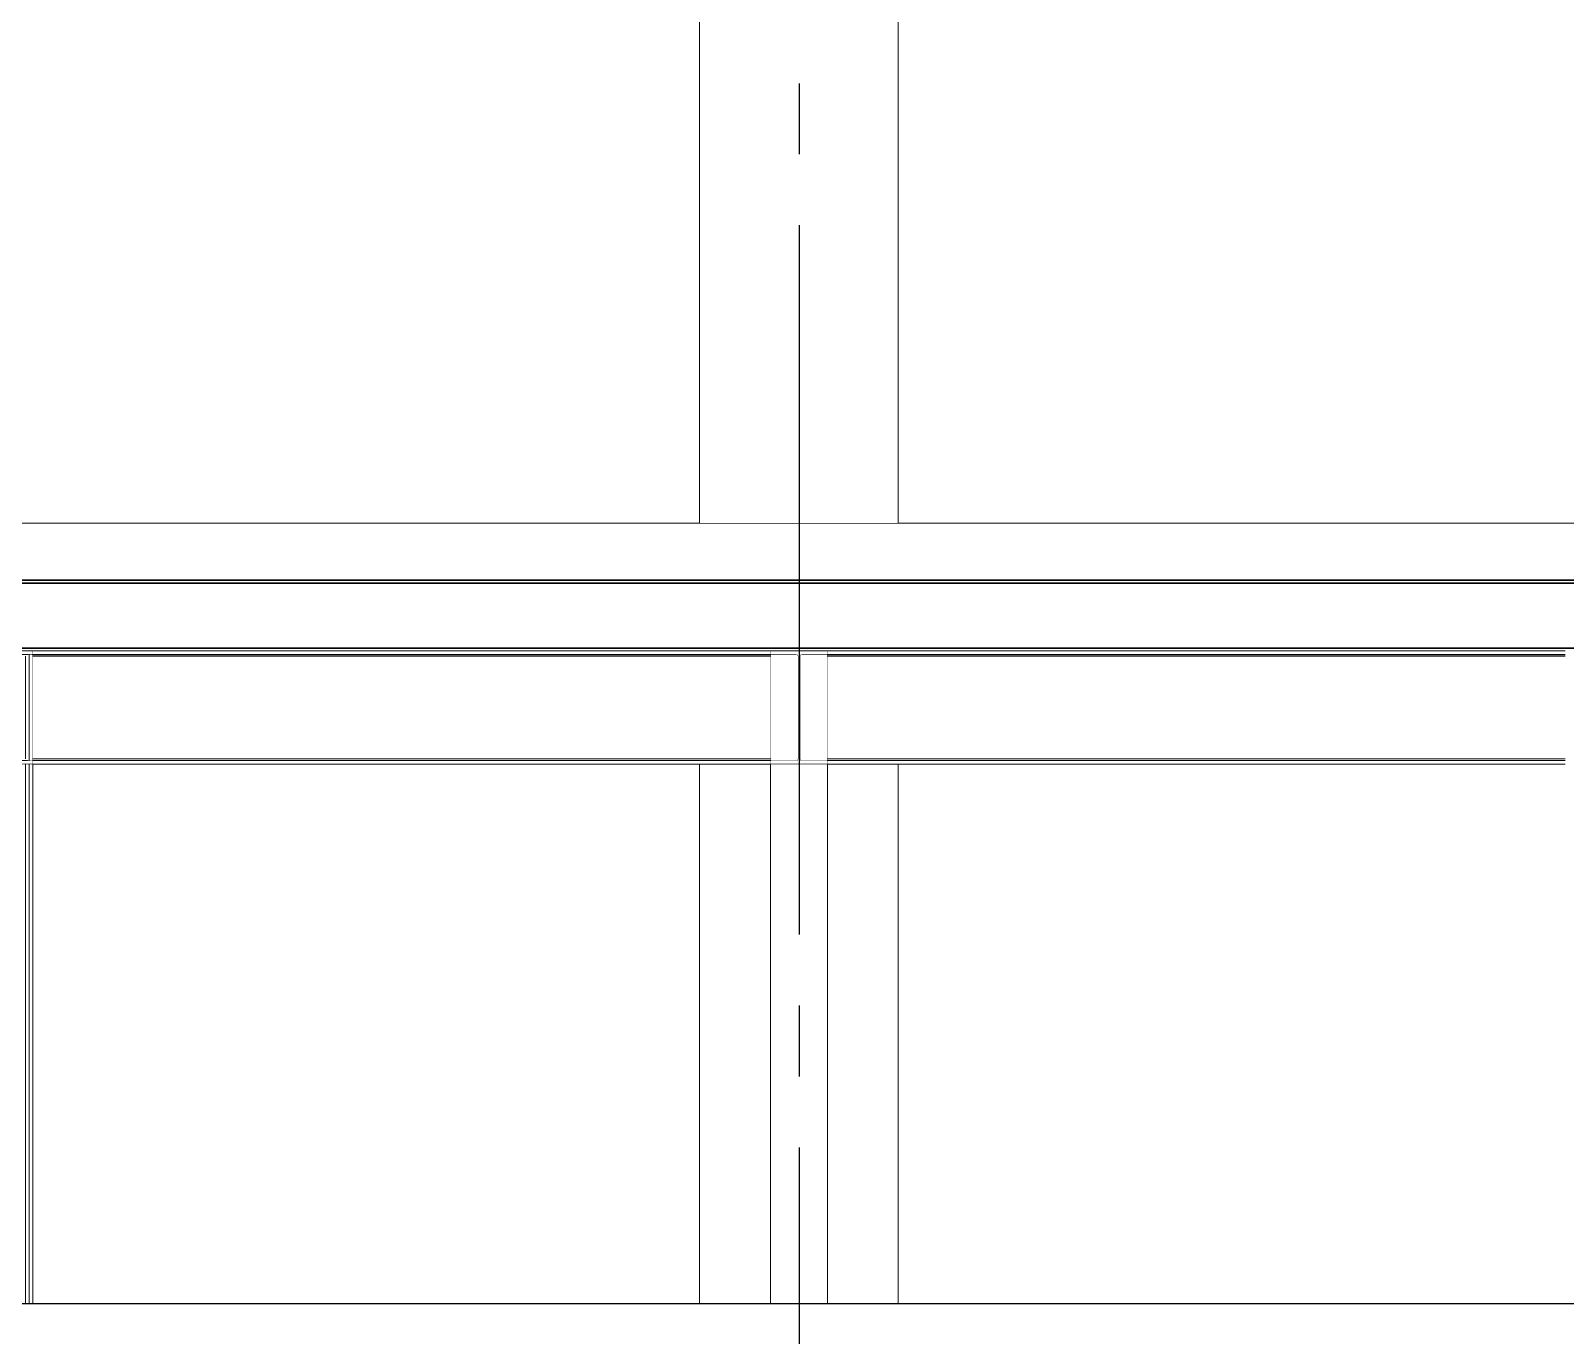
# Model space of a CAD drawing. Extents: x -3080 to 28500, y -1326 to 31609.
# Drawn here: x 22409 to 22950, y 27365 to 27824 of the extents above; entities that cross this region are included whole.
import ezdxf
from ezdxf.xclip import XClip

# ---------------------------------------------------------------- set-up
doc = ezdxf.new("R2010")
doc.units = 0
doc.header["$LTSCALE"] = 100
doc.header["$XCLIPFRAME"] = 2
doc.linetypes.add('188K-SM-07-F10-MECH-CR PIPE-Y2257103$0$X-S-FAB_SL ALL$0$COL-CEN-LIN', pattern=[3.25, 2.5, -0.25, 0.25, -0.25])
doc.linetypes.add('188K-SM-07-F10-MECH-CR PIPE-Y2257103$0$X-S-FAB_SL ALL$0$Wipeout_Contour', pattern=[1, 0, -1])
for name, color, linetype in [('0-xref', 8, 'Continuous'), ('188K-SM-07-F10-MECH-CR PIPE-Y2257103$0$X-S-FAB_SL ALL$0$ASP_1', 1, 'Continuous'), ('188K-SM-07-F10-MECH-CR PIPE-Y2257103$0$X-S-FAB_SL ALL$0$CCL', 15, '188K-SM-07-F10-MECH-CR PIPE-Y2257103$0$X-S-FAB_SL ALL$0$COL-CEN-LIN'), ('188K-SM-07-F10-MECH-CR PIPE-Y2257103$0$X-S-FAB_SL ALL$0$Hattch', 7, 'Continuous'), ('188K-SM-07-F10-MECH-CR PIPE-Y2257103$0$X-S-FAB_SL ALL$0$S-BEAM', 7, 'Continuous'), ('188K-SM-07-F10-MECH-CR PIPE-Y2257103$0$X-S-FAB_SL ALL$0$S-COL', 7, 'Continuous'), ('188K-SM-07-F10-MECH-CR PIPE-Y2257103$0$X-S-FAB_SL ALL$0$S-SLAB', 7, 'Continuous')]:
    doc.layers.add(name, color=color, linetype=linetype)

# ---------------------------------------------------------------- blocks, each defined once
blk = doc.blocks.new('188K-SM-07-F10-MECH-CR PIPE-Y2257103$0$X-S-FAB_SL ALL$0$剖面元素_224_3', base_point=(23061.26, -8263.06))
at = {"color": 254, "linetype": '188K-SM-07-F10-MECH-CR PIPE-Y2257103$0$X-S-FAB_SL ALL$0$Wipeout_Contour', "lineweight": 0, "ltscale": 369492.85765}
blk.add_wipeout([(45706.26, -6943.06), (45776.26, -6943.06), (45776.26, -6204.02), (45758.76, -6204.02), (45758.76, -6212.28), (45723.76, -6212.28), (45723.76, -6204.02), (45706.26, -6204.02)], dxfattribs=at).dxf.layer = '188K-SM-07-F10-MECH-CR PIPE-Y2257103$0$X-S-FAB_SL ALL$0$Hattch'
at = {"color": 254, "linetype": '188K-SM-07-F10-MECH-CR PIPE-Y2257103$0$X-S-FAB_SL ALL$0$Wipeout_Contour', "lineweight": 0, "ltscale": 185072.910526}
blk.add_wipeout([(45706.26, -6963.06), (45706.26, -6963.26), (45776.26, -6963.26), (45776.26, -6963.06)], dxfattribs=at).dxf.layer = '188K-SM-07-F10-MECH-CR PIPE-Y2257103$0$X-S-FAB_SL ALL$0$Hattch'
at = {"color": 254, "linetype": '188K-SM-07-F10-MECH-CR PIPE-Y2257103$0$X-S-FAB_SL ALL$0$Wipeout_Contour', "lineweight": 0, "ltscale": 185081.699732}
blk.add_wipeout([(45706.26, -7218.06), (45731.26, -7218.06), (45731.26, -7028.06), (45706.26, -7028.06)], dxfattribs=at).dxf.layer = '188K-SM-07-F10-MECH-CR PIPE-Y2257103$0$X-S-FAB_SL ALL$0$Hattch'
at = {"color": 254, "linetype": '188K-SM-07-F10-MECH-CR PIPE-Y2257103$0$X-S-FAB_SL ALL$0$Wipeout_Contour', "lineweight": 0, "ltscale": 185259.555799}
blk.add_wipeout([(45751.26, -7218.06), (45776.26, -7218.06), (45776.26, -7028.06), (45751.26, -7028.06)], dxfattribs=at).dxf.layer = '188K-SM-07-F10-MECH-CR PIPE-Y2257103$0$X-S-FAB_SL ALL$0$Hattch'
at = {"layer": '188K-SM-07-F10-MECH-CR PIPE-Y2257103$0$X-S-FAB_SL ALL$0$S-COL', "color": 8, "lineweight": 0}
for p, q in [((45706.26, -6943.06), (45706.26, -6204.02)), ((45776.26, -6943.06), (45776.26, -6204.02)), ((45706.26, -6963.26), (45706.26, -6963.06)), ((45776.26, -6963.26), (45776.26, -6963.06)), ((45706.26, -7218.06), (45706.26, -7028.06)), ((45776.26, -7218.06), (45776.26, -7028.06))]:
    blk.add_line(p, q, dxfattribs=at)
blk = doc.blocks.new('188K-SM-07-F10-MECH-CR PIPE-Y2257103$0$X-S-FAB_SL ALL$0$剖面元素_1335_3', base_point=(23061.26, -8263.06))
at = {"layer": '188K-SM-07-F10-MECH-CR PIPE-Y2257103$0$X-S-FAB_SL ALL$0$S-BEAM', "color": 2, "lineweight": 0}
for p, q in [((45451.26, -6988.06), (45451.26, -6989.36)), ((45471.26, -6988.06), (45451.26, -6988.06)), ((45471.26, -6988.06), (45471.26, -6989.36)), ((45451.26, -7026.76), (45451.26, -7028.06)), ((45471.26, -7028.06), (45451.26, -7028.06)), ((45471.26, -7026.76), (45471.26, -7028.06))]:
    blk.add_line(p, q, dxfattribs=at)
at = {"layer": '188K-SM-07-F10-MECH-CR PIPE-Y2257103$0$X-S-FAB_SL ALL$0$S-BEAM', "color": 2, "lineweight": 0, "flags": 128}
for points in [[(45460.69, -6989.54), (45460.26, -6989.36), (45451.26, -6989.36)], [(45460.69, -6989.54), (45460.86, -6989.96), (45460.86, -7026.16), (45460.69, -7026.59)], [(45461.84, -6989.54), (45461.66, -6989.96), (45461.66, -7026.16), (45461.84, -7026.59)], [(45471.26, -6989.36), (45462.26, -6989.36), (45461.84, -6989.54)], [(45460.69, -7026.59), (45460.26, -7026.76), (45451.26, -7026.76)], [(45461.84, -7026.59), (45462.26, -7026.76), (45471.26, -7026.76)]]:
    blk.add_lwpolyline(points, dxfattribs=at)
blk = doc.blocks.new('188K-SM-07-F10-MECH-CR PIPE-Y2257103$0$X-S-FAB_SL ALL$0$剖面元素_1336_3', base_point=(23061.26, -8263.06))
at = {"layer": '188K-SM-07-F10-MECH-CR PIPE-Y2257103$0$X-S-FAB_SL ALL$0$S-BEAM', "color": 2, "lineweight": 0}
for p, q in [((45731.26, -6988.06), (45731.26, -6989.36)), ((45751.26, -6988.06), (45731.26, -6988.06)), ((45751.26, -6988.06), (45751.26, -6989.36)), ((45731.26, -7026.76), (45731.26, -7028.06)), ((45751.26, -7028.06), (45731.26, -7028.06)), ((45751.26, -7026.76), (45751.26, -7028.06))]:
    blk.add_line(p, q, dxfattribs=at)
at = {"layer": '188K-SM-07-F10-MECH-CR PIPE-Y2257103$0$X-S-FAB_SL ALL$0$S-BEAM', "color": 2, "lineweight": 0, "flags": 128}
for points in [[(45740.69, -6989.54), (45740.26, -6989.36), (45731.26, -6989.36)], [(45740.69, -6989.54), (45740.86, -6989.96), (45740.86, -7026.16), (45740.69, -7026.59)], [(45741.84, -6989.54), (45741.66, -6989.96), (45741.66, -7026.16), (45741.84, -7026.59)], [(45751.26, -6989.36), (45742.26, -6989.36), (45741.84, -6989.54)], [(45740.69, -7026.59), (45740.26, -7026.76), (45731.26, -7026.76)], [(45741.84, -7026.59), (45742.26, -7026.76), (45751.26, -7026.76)]]:
    blk.add_lwpolyline(points, dxfattribs=at)
blk = doc.blocks.new('188K-SM-07-F10-MECH-CR PIPE-Y2257103$0$X-S-FAB_SL ALL$0$剖面元素_2085_3', base_point=(23061.26, -8263.06))
at = {"color": 254, "linetype": '188K-SM-07-F10-MECH-CR PIPE-Y2257103$0$X-S-FAB_SL ALL$0$Wipeout_Contour', "lineweight": 0, "ltscale": 183955.873684}
blk.add_wipeout([(45451.26, -7026.76), (45452.46, -7026.76), (45452.46, -6989.36), (45451.26, -6989.36)], dxfattribs=at).dxf.layer = '188K-SM-07-F10-MECH-CR PIPE-Y2257103$0$X-S-FAB_SL ALL$0$Hattch'
at = {"color": 254, "linetype": '188K-SM-07-F10-MECH-CR PIPE-Y2257103$0$X-S-FAB_SL ALL$0$Wipeout_Contour', "lineweight": 0, "ltscale": 184030.195781}
blk.add_wipeout([(45470.06, -6989.36), (45470.06, -7026.76), (45471.26, -7026.76), (45471.26, -6989.36)], dxfattribs=at).dxf.layer = '188K-SM-07-F10-MECH-CR PIPE-Y2257103$0$X-S-FAB_SL ALL$0$Hattch'
at = {"color": 254, "linetype": '188K-SM-07-F10-MECH-CR PIPE-Y2257103$0$X-S-FAB_SL ALL$0$Wipeout_Contour', "lineweight": 0, "ltscale": 184026.901289}
blk.add_wipeout([(45452.46, -7028.06), (45451.26, -7028.06), (45451.26, -7218.06), (45452.46, -7218.06)], dxfattribs=at).dxf.layer = '188K-SM-07-F10-MECH-CR PIPE-Y2257103$0$X-S-FAB_SL ALL$0$Hattch'
at = {"color": 254, "linetype": '188K-SM-07-F10-MECH-CR PIPE-Y2257103$0$X-S-FAB_SL ALL$0$Wipeout_Contour', "lineweight": 0, "ltscale": 184101.19472}
blk.add_wipeout([(45470.06, -7028.06), (45470.06, -7218.06), (45471.26, -7218.06), (45471.26, -7028.06)], dxfattribs=at).dxf.layer = '188K-SM-07-F10-MECH-CR PIPE-Y2257103$0$X-S-FAB_SL ALL$0$Hattch'
at = {"color": 254, "linetype": '188K-SM-07-F10-MECH-CR PIPE-Y2257103$0$X-S-FAB_SL ALL$0$Wipeout_Contour', "lineweight": 0, "ltscale": 184027.479517}
blk.add_wipeout([(45469.89, -6989.36), (45469.89, -7026.76), (45470.06, -7026.76), (45470.06, -6989.36)], dxfattribs=at).dxf.layer = '188K-SM-07-F10-MECH-CR PIPE-Y2257103$0$X-S-FAB_SL ALL$0$Hattch'
at = {"color": 254, "linetype": '188K-SM-07-F10-MECH-CR PIPE-Y2257103$0$X-S-FAB_SL ALL$0$Wipeout_Contour', "lineweight": 0, "ltscale": 184098.479504}
blk.add_wipeout([(45469.89, -7028.06), (45469.89, -7218.06), (45470.06, -7218.06), (45470.06, -7028.06)], dxfattribs=at).dxf.layer = '188K-SM-07-F10-MECH-CR PIPE-Y2257103$0$X-S-FAB_SL ALL$0$Hattch'
at = {"color": 254, "linetype": '188K-SM-07-F10-MECH-CR PIPE-Y2257103$0$X-S-FAB_SL ALL$0$Wipeout_Contour', "lineweight": 0, "ltscale": 368052.495223}
blk.add_wipeout([(45469.41, -7026.58), (45469.42, -7026.59), (45469.84, -7026.76), (45469.89, -7026.76), (45469.89, -6989.36), (45469.84, -6989.36), (45469.42, -6989.54), (45469.41, -6989.54)], dxfattribs=at).dxf.layer = '188K-SM-07-F10-MECH-CR PIPE-Y2257103$0$X-S-FAB_SL ALL$0$Hattch'
at = {"color": 254, "linetype": '188K-SM-07-F10-MECH-CR PIPE-Y2257103$0$X-S-FAB_SL ALL$0$Wipeout_Contour', "lineweight": 0, "ltscale": 184097.195166}
blk.add_wipeout([(45469.41, -7218.06), (45469.89, -7218.06), (45469.89, -7028.06), (45469.41, -7028.06)], dxfattribs=at).dxf.layer = '188K-SM-07-F10-MECH-CR PIPE-Y2257103$0$X-S-FAB_SL ALL$0$Hattch'
at = {"color": 254, "linetype": '188K-SM-07-F10-MECH-CR PIPE-Y2257103$0$X-S-FAB_SL ALL$0$Wipeout_Contour', "lineweight": 0, "ltscale": 184023.968687}
blk.add_wipeout([(45468.76, -7026.16), (45469.41, -7026.58), (45469.41, -6989.54), (45468.76, -6989.96)], dxfattribs=at).dxf.layer = '188K-SM-07-F10-MECH-CR PIPE-Y2257103$0$X-S-FAB_SL ALL$0$Hattch'
at = {"color": 254, "linetype": '188K-SM-07-F10-MECH-CR PIPE-Y2257103$0$X-S-FAB_SL ALL$0$Wipeout_Contour', "lineweight": 0, "ltscale": 184094.97064}
blk.add_wipeout([(45468.76, -7028.06), (45468.76, -7218.06), (45469.41, -7218.06), (45469.41, -7028.06)], dxfattribs=at).dxf.layer = '188K-SM-07-F10-MECH-CR PIPE-Y2257103$0$X-S-FAB_SL ALL$0$Hattch'
at = {"color": 254, "linetype": '188K-SM-07-F10-MECH-CR PIPE-Y2257103$0$X-S-FAB_SL ALL$0$Wipeout_Contour', "lineweight": 0, "ltscale": 184064.048011}
blk.add_wipeout([(45453.76, -7028.06), (45453.76, -7218.06), (45468.76, -7218.06), (45468.76, -7028.06)], dxfattribs=at).dxf.layer = '188K-SM-07-F10-MECH-CR PIPE-Y2257103$0$X-S-FAB_SL ALL$0$Hattch'
at = {"color": 254, "linetype": '188K-SM-07-F10-MECH-CR PIPE-Y2257103$0$X-S-FAB_SL ALL$0$Wipeout_Contour', "lineweight": 0, "ltscale": 183977.418207}
blk.add_wipeout([(45453.76, -6989.96), (45453.76, -7026.16), (45460.86, -7026.16), (45460.86, -6989.96)], dxfattribs=at).dxf.layer = '188K-SM-07-F10-MECH-CR PIPE-Y2257103$0$X-S-FAB_SL ALL$0$Hattch'
at = {"color": 254, "linetype": '188K-SM-07-F10-MECH-CR PIPE-Y2257103$0$X-S-FAB_SL ALL$0$Wipeout_Contour', "lineweight": 0, "ltscale": 184008.649296}
blk.add_wipeout([(45461.66, -7026.16), (45468.76, -7026.16), (45468.76, -6989.96), (45461.66, -6989.96)], dxfattribs=at).dxf.layer = '188K-SM-07-F10-MECH-CR PIPE-Y2257103$0$X-S-FAB_SL ALL$0$Hattch'
at = {"color": 254, "linetype": '188K-SM-07-F10-MECH-CR PIPE-Y2257103$0$X-S-FAB_SL ALL$0$Wipeout_Contour', "lineweight": 0, "ltscale": 184033.125307}
blk.add_wipeout([(45453.11, -7218.06), (45453.76, -7218.06), (45453.76, -7028.06), (45453.11, -7028.06)], dxfattribs=at).dxf.layer = '188K-SM-07-F10-MECH-CR PIPE-Y2257103$0$X-S-FAB_SL ALL$0$Hattch'
at = {"layer": '188K-SM-07-F10-MECH-CR PIPE-Y2257103$0$X-S-FAB_SL ALL$0$S-COL', "color": 8, "lineweight": 0}
for p, q in [((45468.76, -7026.16), (45468.76, -6989.96)), ((45470.06, -7026.76), (45470.06, -6989.36)), ((45471.26, -7026.76), (45471.26, -6989.36)), ((45468.76, -7218.06), (45468.76, -7028.06)), ((45470.06, -7218.06), (45470.06, -7028.06)), ((45471.26, -7218.06), (45471.26, -7028.06))]:
    blk.add_line(p, q, dxfattribs=at)
at = {"color": 254, "linetype": '188K-SM-07-F10-MECH-CR PIPE-Y2257103$0$X-S-FAB_SL ALL$0$Wipeout_Contour', "lineweight": 0, "ltscale": 183962.09949}
blk.add_wipeout([(45453.11, -6989.54), (45453.11, -7026.58), (45453.76, -7026.16), (45453.76, -6989.96)], dxfattribs=at).dxf.layer = '188K-SM-07-F10-MECH-CR PIPE-Y2257103$0$X-S-FAB_SL ALL$0$Hattch'
at = {"color": 254, "linetype": '188K-SM-07-F10-MECH-CR PIPE-Y2257103$0$X-S-FAB_SL ALL$0$Wipeout_Contour', "lineweight": 0, "ltscale": 184030.900797}
blk.add_wipeout([(45453.11, -7028.06), (45452.64, -7028.06), (45452.64, -7218.06), (45453.11, -7218.06)], dxfattribs=at).dxf.layer = '188K-SM-07-F10-MECH-CR PIPE-Y2257103$0$X-S-FAB_SL ALL$0$Hattch'
at = {"color": 254, "linetype": '188K-SM-07-F10-MECH-CR PIPE-Y2257103$0$X-S-FAB_SL ALL$0$Wipeout_Contour', "lineweight": 0, "ltscale": 367919.64439}
blk.add_wipeout([(45452.69, -6989.36), (45452.64, -6989.36), (45452.64, -7026.76), (45452.69, -7026.76), (45453.11, -7026.59), (45453.11, -7026.58), (45453.11, -6989.54), (45453.11, -6989.54)], dxfattribs=at).dxf.layer = '188K-SM-07-F10-MECH-CR PIPE-Y2257103$0$X-S-FAB_SL ALL$0$Hattch'
at = {"color": 254, "linetype": '188K-SM-07-F10-MECH-CR PIPE-Y2257103$0$X-S-FAB_SL ALL$0$Wipeout_Contour', "lineweight": 0, "ltscale": 183958.58992}
blk.add_wipeout([(45452.46, -7026.76), (45452.64, -7026.76), (45452.64, -6989.36), (45452.46, -6989.36)], dxfattribs=at).dxf.layer = '188K-SM-07-F10-MECH-CR PIPE-Y2257103$0$X-S-FAB_SL ALL$0$Hattch'
at = {"color": 254, "linetype": '188K-SM-07-F10-MECH-CR PIPE-Y2257103$0$X-S-FAB_SL ALL$0$Wipeout_Contour', "lineweight": 0, "ltscale": 184029.616478}
blk.add_wipeout([(45452.64, -7028.06), (45452.46, -7028.06), (45452.46, -7218.06), (45452.64, -7218.06)], dxfattribs=at).dxf.layer = '188K-SM-07-F10-MECH-CR PIPE-Y2257103$0$X-S-FAB_SL ALL$0$Hattch'
at = {"layer": '188K-SM-07-F10-MECH-CR PIPE-Y2257103$0$X-S-FAB_SL ALL$0$S-COL', "color": 8, "lineweight": 0}
for p, q in [((45451.26, -7026.76), (45451.26, -6989.36)), ((45452.46, -7026.76), (45452.46, -6989.36)), ((45453.76, -7026.16), (45453.76, -6989.96)), ((45451.26, -7218.06), (45451.26, -7028.06)), ((45452.46, -7218.06), (45452.46, -7028.06)), ((45453.76, -7218.06), (45453.76, -7028.06))]:
    blk.add_line(p, q, dxfattribs=at)
blk = doc.blocks.new('188K-SM-07-F10-MECH-CR PIPE-Y2257103$0$X-S-FAB_SL ALL$0$剖面元素_2086_3', base_point=(23061.26, -8263.06))
at = {"color": 254, "linetype": '188K-SM-07-F10-MECH-CR PIPE-Y2257103$0$X-S-FAB_SL ALL$0$Wipeout_Contour', "lineweight": 0, "ltscale": 185170.627146}
blk.add_wipeout([(45731.26, -7218.06), (45751.26, -7218.06), (45751.26, -7028.06), (45731.26, -7028.06)], dxfattribs=at).dxf.layer = '188K-SM-07-F10-MECH-CR PIPE-Y2257103$0$X-S-FAB_SL ALL$0$Hattch'
at = {"color": 254, "linetype": '188K-SM-07-F10-MECH-CR PIPE-Y2257103$0$X-S-FAB_SL ALL$0$Wipeout_Contour', "lineweight": 0, "ltscale": 370174.584028}
blk.add_wipeout([(45731.26, -6989.36), (45731.26, -7026.76), (45740.26, -7026.76), (45740.69, -7026.59), (45740.86, -7026.16), (45740.86, -6989.96), (45740.69, -6989.54), (45740.26, -6989.36)], dxfattribs=at).dxf.layer = '188K-SM-07-F10-MECH-CR PIPE-Y2257103$0$X-S-FAB_SL ALL$0$Hattch'
at = {"layer": '188K-SM-07-F10-MECH-CR PIPE-Y2257103$0$X-S-FAB_SL ALL$0$S-COL', "color": 8, "lineweight": 0}
for p, q in [((45731.26, -7026.76), (45731.26, -6989.36)), ((45731.26, -7218.06), (45731.26, -7028.06))]:
    blk.add_line(p, q, dxfattribs=at)
at = {"color": 254, "linetype": '188K-SM-07-F10-MECH-CR PIPE-Y2257103$0$X-S-FAB_SL ALL$0$Wipeout_Contour', "lineweight": 0, "ltscale": 370225.568813}
blk.add_wipeout([(45741.66, -7026.16), (45741.84, -7026.59), (45742.26, -7026.76), (45751.26, -7026.76), (45751.26, -6989.36), (45742.26, -6989.36), (45741.84, -6989.54), (45741.66, -6989.96)], dxfattribs=at).dxf.layer = '188K-SM-07-F10-MECH-CR PIPE-Y2257103$0$X-S-FAB_SL ALL$0$Hattch'
at = {"layer": '188K-SM-07-F10-MECH-CR PIPE-Y2257103$0$X-S-FAB_SL ALL$0$S-COL', "color": 8, "lineweight": 0}
for p, q in [((45751.26, -7026.76), (45751.26, -6989.36)), ((45751.26, -7218.06), (45751.26, -7028.06))]:
    blk.add_line(p, q, dxfattribs=at)
blk = doc.blocks.new('188K-SM-07-F10-MECH-CR PIPE-Y2257103$0$X-S-FAB_SL ALL$0$A$C2e9ab586')
at = {"layer": '188K-SM-07-F10-MECH-CR PIPE-Y2257103$0$X-S-FAB_SL ALL$0$S-SLAB', "color": 15, "lineweight": 0}
for p, q in [((-4556.39, 1605), (-10511.39, 1605)), ((-4556.39, 1585), (-10511.39, 1585))]:
    blk.add_line(p, q, dxfattribs=at)
at = {"layer": '188K-SM-07-F10-MECH-CR PIPE-Y2257103$0$X-S-FAB_SL ALL$0$S-BEAM', "lineweight": 0}
blk.add_blockref('188K-SM-07-F10-MECH-CR PIPE-Y2257103$0$X-S-FAB_SL ALL$0$剖面元素_1335_3', (-28106.39, 285), dxfattribs=at)
at = {"layer": '188K-SM-07-F10-MECH-CR PIPE-Y2257103$0$X-S-FAB_SL ALL$0$S-COL', "lineweight": 0}
for name in ['188K-SM-07-F10-MECH-CR PIPE-Y2257103$0$X-S-FAB_SL ALL$0$剖面元素_224_3', '188K-SM-07-F10-MECH-CR PIPE-Y2257103$0$X-S-FAB_SL ALL$0$剖面元素_2085_3']:
    blk.add_blockref(name, (-28106.39, 285), dxfattribs=at)
at = {"layer": '188K-SM-07-F10-MECH-CR PIPE-Y2257103$0$X-S-FAB_SL ALL$0$S-BEAM', "lineweight": 0}
blk.add_blockref('188K-SM-07-F10-MECH-CR PIPE-Y2257103$0$X-S-FAB_SL ALL$0$剖面元素_1336_3', (-28106.39, 285), dxfattribs=at)
at = {"color": 254, "linetype": '188K-SM-07-F10-MECH-CR PIPE-Y2257103$0$X-S-FAB_SL ALL$0$Wipeout_Contour', "lineweight": 0, "ltscale": 187476.253065}
blk.add_wipeout([(-5846.89, 1583.7), (-3791.39, 1583.7), (-3791.39, 1583.91), (-5846.89, 1583.91)], dxfattribs=at).dxf.layer = '188K-SM-07-F10-MECH-CR PIPE-Y2257103$0$X-S-FAB_SL ALL$0$Hattch'
at = {"layer": '188K-SM-07-F10-MECH-CR PIPE-Y2257103$0$X-S-FAB_SL ALL$0$S-COL', "lineweight": 0}
blk.add_blockref('188K-SM-07-F10-MECH-CR PIPE-Y2257103$0$X-S-FAB_SL ALL$0$剖面元素_2086_3', (-28106.39, 285), dxfattribs=at)
at = {"color": 254, "linetype": '188K-SM-07-F10-MECH-CR PIPE-Y2257103$0$X-S-FAB_SL ALL$0$Wipeout_Contour', "lineweight": 0, "ltscale": 187476.163869}
blk.add_wipeout([(-5846.89, 1583.91), (-3791.39, 1583.91), (-3791.39, 1584), (-5846.89, 1584)], dxfattribs=at).dxf.layer = '188K-SM-07-F10-MECH-CR PIPE-Y2257103$0$X-S-FAB_SL ALL$0$Hattch'
at = {"layer": '188K-SM-07-F10-MECH-CR PIPE-Y2257103$0$X-S-FAB_SL ALL$0$ASP_1'}
for p, q in [((-4556.39, 1584.8), (-5846.89, 1584.8)), ((-5846.89, 1584), (-4556.39, 1583.7))]:
    blk.add_line(p, q, dxfattribs=at)
at = {"layer": '188K-SM-07-F10-MECH-CR PIPE-Y2257103$0$X-S-FAB_SL ALL$0$S-BEAM', "color": 8, "lineweight": 0}
for p, q in [((-5846.89, 1584.8), (-4541.39, 1584.8)), ((-5846.89, 1584), (-4541.39, 1584)), ((-5846.89, 1583.7), (-4541.39, 1583.7))]:
    blk.add_line(p, q, dxfattribs=at)
at = {"color": 254, "linetype": '188K-SM-07-F10-MECH-CR PIPE-Y2257103$0$X-S-FAB_SL ALL$0$Wipeout_Contour', "lineweight": 0, "ltscale": 185642.374302}
blk.add_wipeout([(-5416.39, 1558.7), (-5416.39, 1558.52), (-5156.39, 1558.52), (-5156.39, 1558.7)], dxfattribs=at).dxf.layer = '188K-SM-07-F10-MECH-CR PIPE-Y2257103$0$X-S-FAB_SL ALL$0$Hattch'
at = {"color": 254, "linetype": '188K-SM-07-F10-MECH-CR PIPE-Y2257103$0$X-S-FAB_SL ALL$0$Wipeout_Contour', "lineweight": 0, "ltscale": 184558.292484}
blk.add_wipeout([(-5436.39, 1520), (-5436.39, 1521.3), (-5696.39, 1521.3), (-5696.39, 1520)], dxfattribs=at).dxf.layer = '188K-SM-07-F10-MECH-CR PIPE-Y2257103$0$X-S-FAB_SL ALL$0$Hattch'
at = {"color": 254, "linetype": '188K-SM-07-F10-MECH-CR PIPE-Y2257103$0$X-S-FAB_SL ALL$0$Wipeout_Contour', "lineweight": 0, "ltscale": 185642.555026}
blk.add_wipeout([(-5416.39, 1558.1), (-5156.39, 1558.1), (-5156.39, 1558.52), (-5416.39, 1558.52)], dxfattribs=at).dxf.layer = '188K-SM-07-F10-MECH-CR PIPE-Y2257103$0$X-S-FAB_SL ALL$0$Hattch'
at = {"color": 254, "linetype": '188K-SM-07-F10-MECH-CR PIPE-Y2257103$0$X-S-FAB_SL ALL$0$Wipeout_Contour', "lineweight": 0, "ltscale": 184557.842948}
blk.add_wipeout([(-5436.39, 1521.48), (-5696.39, 1521.48), (-5696.39, 1521.3), (-5436.39, 1521.3)], dxfattribs=at).dxf.layer = '188K-SM-07-F10-MECH-CR PIPE-Y2257103$0$X-S-FAB_SL ALL$0$Hattch'
at = {"color": 254, "linetype": '188K-SM-07-F10-MECH-CR PIPE-Y2257103$0$X-S-FAB_SL ALL$0$Wipeout_Contour', "lineweight": 0, "ltscale": 185653.614859}
blk.add_wipeout([(-5416.39, 1521.9), (-5156.39, 1521.9), (-5156.39, 1558.1), (-5416.39, 1558.1)], dxfattribs=at).dxf.layer = '188K-SM-07-F10-MECH-CR PIPE-Y2257103$0$X-S-FAB_SL ALL$0$Hattch'
at = {"color": 254, "linetype": '188K-SM-07-F10-MECH-CR PIPE-Y2257103$0$X-S-FAB_SL ALL$0$Wipeout_Contour', "lineweight": 0, "ltscale": 184557.660203}
blk.add_wipeout([(-5696.39, 1521.9), (-5696.39, 1521.48), (-5436.39, 1521.48), (-5436.39, 1521.9)], dxfattribs=at).dxf.layer = '188K-SM-07-F10-MECH-CR PIPE-Y2257103$0$X-S-FAB_SL ALL$0$Hattch'
at = {"color": 254, "linetype": '188K-SM-07-F10-MECH-CR PIPE-Y2257103$0$X-S-FAB_SL ALL$0$Wipeout_Contour', "lineweight": 0, "ltscale": 184546.533594}
blk.add_wipeout([(-5696.39, 1558.1), (-5696.39, 1521.9), (-5436.39, 1521.9), (-5436.39, 1558.1)], dxfattribs=at).dxf.layer = '188K-SM-07-F10-MECH-CR PIPE-Y2257103$0$X-S-FAB_SL ALL$0$Hattch'
at = {"color": 254, "linetype": '188K-SM-07-F10-MECH-CR PIPE-Y2257103$0$X-S-FAB_SL ALL$0$Wipeout_Contour', "lineweight": 0, "ltscale": 185641.929845}
blk.add_wipeout([(-5416.39, 1560), (-5416.39, 1558.7), (-5156.39, 1558.7), (-5156.39, 1560)], dxfattribs=at).dxf.layer = '188K-SM-07-F10-MECH-CR PIPE-Y2257103$0$X-S-FAB_SL ALL$0$Hattch'
at = {"color": 254, "linetype": '188K-SM-07-F10-MECH-CR PIPE-Y2257103$0$X-S-FAB_SL ALL$0$Wipeout_Contour', "lineweight": 0, "ltscale": 185664.675119}
blk.add_wipeout([(-5416.39, 1521.48), (-5156.39, 1521.48), (-5156.39, 1521.9), (-5416.39, 1521.9)], dxfattribs=at).dxf.layer = '188K-SM-07-F10-MECH-CR PIPE-Y2257103$0$X-S-FAB_SL ALL$0$Hattch'
at = {"layer": '188K-SM-07-F10-MECH-CR PIPE-Y2257103$0$X-S-FAB_SL ALL$0$S-BEAM', "color": 8, "lineweight": 0}
for p, q in [((-5416.39, 1560), (-5156.39, 1560)), ((-5156.39, 1558.7), (-5416.39, 1558.7)), ((-5156.39, 1558.1), (-5416.39, 1558.1)), ((-5436.39, 1521.9), (-5696.39, 1521.9)), ((-5436.39, 1521.3), (-5696.39, 1521.3)), ((-5436.39, 1520), (-5696.39, 1520))]:
    blk.add_line(p, q, dxfattribs=at)
at = {"color": 254, "linetype": '188K-SM-07-F10-MECH-CR PIPE-Y2257103$0$X-S-FAB_SL ALL$0$Wipeout_Contour', "lineweight": 0, "ltscale": 184535.40741}
blk.add_wipeout([(-5696.39, 1558.52), (-5696.39, 1558.1), (-5436.39, 1558.1), (-5436.39, 1558.52)], dxfattribs=at).dxf.layer = '188K-SM-07-F10-MECH-CR PIPE-Y2257103$0$X-S-FAB_SL ALL$0$Hattch'
at = {"color": 254, "linetype": '188K-SM-07-F10-MECH-CR PIPE-Y2257103$0$X-S-FAB_SL ALL$0$Wipeout_Contour', "lineweight": 0, "ltscale": 185664.856772}
blk.add_wipeout([(-5416.39, 1521.48), (-5416.39, 1521.3), (-5156.39, 1521.3), (-5156.39, 1521.48)], dxfattribs=at).dxf.layer = '188K-SM-07-F10-MECH-CR PIPE-Y2257103$0$X-S-FAB_SL ALL$0$Hattch'
at = {"color": 254, "linetype": '188K-SM-07-F10-MECH-CR PIPE-Y2257103$0$X-S-FAB_SL ALL$0$Wipeout_Contour', "lineweight": 0, "ltscale": 184535.225597}
blk.add_wipeout([(-5436.39, 1558.7), (-5696.39, 1558.7), (-5696.39, 1558.52), (-5436.39, 1558.52)], dxfattribs=at).dxf.layer = '188K-SM-07-F10-MECH-CR PIPE-Y2257103$0$X-S-FAB_SL ALL$0$Hattch'
at = {"color": 254, "linetype": '188K-SM-07-F10-MECH-CR PIPE-Y2257103$0$X-S-FAB_SL ALL$0$Wipeout_Contour', "lineweight": 0, "ltscale": 185665.303627}
blk.add_wipeout([(-5416.39, 1520), (-5156.39, 1520), (-5156.39, 1521.3), (-5416.39, 1521.3)], dxfattribs=at).dxf.layer = '188K-SM-07-F10-MECH-CR PIPE-Y2257103$0$X-S-FAB_SL ALL$0$Hattch'
at = {"layer": '188K-SM-07-F10-MECH-CR PIPE-Y2257103$0$X-S-FAB_SL ALL$0$S-BEAM', "color": 8, "lineweight": 0}
for p, q in [((-5156.39, 1521.9), (-5416.39, 1521.9)), ((-5156.39, 1521.3), (-5416.39, 1521.3)), ((-5156.39, 1520), (-5416.39, 1520))]:
    blk.add_line(p, q, dxfattribs=at)
at = {"color": 254, "linetype": '188K-SM-07-F10-MECH-CR PIPE-Y2257103$0$X-S-FAB_SL ALL$0$Wipeout_Contour', "lineweight": 0, "ltscale": 184534.778482}
blk.add_wipeout([(-5436.39, 1558.7), (-5436.39, 1560), (-5696.39, 1560), (-5696.39, 1558.7)], dxfattribs=at).dxf.layer = '188K-SM-07-F10-MECH-CR PIPE-Y2257103$0$X-S-FAB_SL ALL$0$Hattch'
at = {"layer": '188K-SM-07-F10-MECH-CR PIPE-Y2257103$0$X-S-FAB_SL ALL$0$S-BEAM', "color": 8, "lineweight": 0}
for p, q in [((-5846.89, 1561.1), (-4541.39, 1561.1)), ((-5846.89, 1560.8), (-4541.39, 1560.8)), ((-5696.39, 1560), (-5436.39, 1560)), ((-5436.39, 1558.7), (-5696.39, 1558.7)), ((-5436.39, 1558.1), (-5696.39, 1558.1))]:
    blk.add_line(p, q, dxfattribs=at)
blk = doc.blocks.new('188K-SM-07-F10-MECH-CR PIPE-Y2257103$0$X-S-FAB_SL ALL$0$A$Ceb448ab1')
at = {"layer": '188K-SM-07-F10-MECH-CR PIPE-Y2257103$0$X-S-FAB_SL ALL$0$CCL'}
blk.add_line((22680, 3600), (22680, 0), dxfattribs=at)
blk = doc.blocks.new('188K-SM-07-F10-MECH-CR PIPE-Y2257103$0$X-S-FAB_SL ALL')
at = {"layer": '188K-SM-07-F10-MECH-CR PIPE-Y2257103$0$X-S-FAB_SL ALL$0$ASP_1'}
blk.add_blockref('188K-SM-07-F10-MECH-CR PIPE-Y2257103$0$X-S-FAB_SL ALL$0$A$C2e9ab586', (23632.864, -73288.977), dxfattribs=at)
blk.add_line((-2728.521, -71958.977), (19076.479, -71958.977), dxfattribs=at)
at = {"layer": '188K-SM-07-F10-MECH-CR PIPE-Y2257103$0$X-S-FAB_SL ALL$0$CCL'}
blk.add_blockref('188K-SM-07-F10-MECH-CR PIPE-Y2257103$0$X-S-FAB_SL ALL$0$A$Ceb448ab1', (-4473.521, -73553.977), dxfattribs=at)
blk = doc.blocks.new('188K-SM-07-F10-MECH-CR PIPE-Y2257103')
ref = blk.add_blockref('188K-SM-07-F10-MECH-CR PIPE-Y2257103$0$X-S-FAB_SL ALL', (4473.521, 99334.763))
XClip(ref).set_block_clipping_path([(-7553.4648570136, -75341.9369645483), (24026.2025623869, -67725.7696244382)])

msp = doc.modelspace()

# ---------------------------------------------------------------- block references
at = {"layer": '0-xref'}
msp.add_blockref('188K-SM-07-F10-MECH-CR PIPE-Y2257103', (0, 0), dxfattribs=at)

doc.saveas('drawing.dxf')
